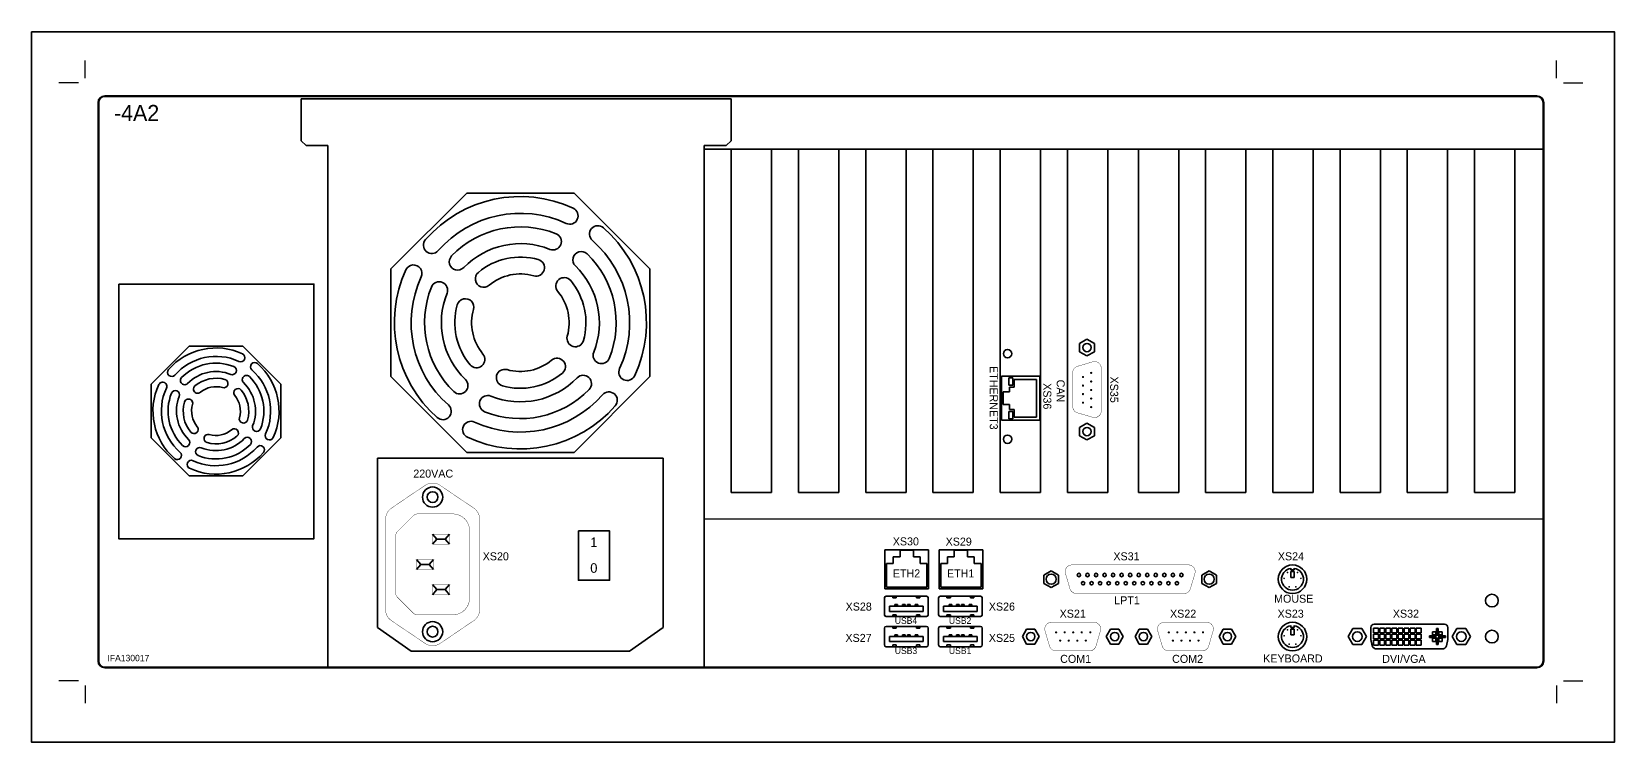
# Model space of a CAD drawing. Extents: x -2364 to 9601, y -871 to 1549.
# Drawn here: x 8441 to 8935.4, y -486 to -264.2 of the extents above; entities that cross this region are included whole.
import ezdxf

# ---------------------------------------------------------------- set-up
doc = ezdxf.new("R2010")
doc.units = 0
doc.layers.get('0').update_dxf_attribs({"linetype": 'CONTINUOUS'})
doc.layers.add('NRS', color=1, linetype='CONTINUOUS')

msp = doc.modelspace()

# ---------------------------------------------------------------- linework, layer by layer
at = {"color": 7, "lineweight": 35}
for p, q in [((8461.71646, -286.32009), (8461.71646, -460.67131)), ((8461.92652, -286.32009), (8461.92652, -460.67131)), ((8911.24854, -284.21947), (8463.81708, -284.21947)), ((8911.24854, -284.42953), (8463.81708, -284.42953)), ((8525.1252, -298.23746), (8525.1252, -285.13361)), ((8525.1252, -285.13361), (8659.51371, -285.13361)), ((8659.51371, -298.23746), (8659.51371, -285.13361)), ((8913.13909, -460.67131), (8913.13909, -286.32009)), ((8913.34916, -460.67131), (8913.34916, -286.32009)), ((8526.70323, -299.77282), (8525.1252, -298.23746)), ((8533.52093, -299.77282), (8526.70323, -299.77282)), ((8533.52093, -299.77282), (8533.52093, -462.56187)), ((8651.11799, -300.86332), (8651.11799, -299.77282)), ((8651.11799, -299.77282), (8657.93568, -299.77282)), ((8651.11799, -300.86332), (8913.13909, -300.86332)), ((8651.11799, -300.86332), (8651.11799, -407.9948)), ((8651.11799, -300.86332), (8651.11799, -407.9948)), ((8651.11799, -300.86332), (8651.11799, -462.56187)), ((8657.93568, -299.77282), (8659.51371, -298.23746)), ((8659.52046, -300.86332), (8659.52046, -407.9948)), ((8672.12416, -300.86332), (8672.12416, -407.9948)), ((8672.12416, -300.86332), (8672.12416, -407.9948)), ((8680.52663, -300.86332), (8680.52663, -407.9948)), ((8693.13033, -300.86332), (8693.13033, -407.9948)), ((8693.13033, -300.86332), (8693.13033, -407.9948)), ((8701.5328, -300.86332), (8701.5328, -407.9948)), ((8714.13651, -300.86332), (8714.13651, -407.9948)), ((8714.13651, -300.86332), (8714.13651, -407.9948)), ((8722.53897, -300.86332), (8722.53897, -407.9948)), ((8889.09105, -300.86332), (8729.74436, -300.86332)), ((8735.14268, -300.86332), (8735.14268, -407.9948)), ((8735.14268, -300.86332), (8735.14268, -407.9948)), ((8743.54515, -300.86332), (8743.54515, -407.9948)), ((8756.14885, -300.86332), (8756.14885, -407.9948)), ((8756.14885, -300.86332), (8756.14885, -407.9948)), ((8764.55132, -300.86332), (8764.55132, -407.9948)), ((8777.15502, -300.86332), (8777.15502, -407.9948)), ((8777.15502, -300.86332), (8777.15502, -407.9948)), ((8786.71019, -300.86332), (8786.71019, -407.9948)), ((8799.3139, -300.86332), (8799.3139, -407.9948)), ((8799.3139, -300.86332), (8799.3139, -407.9948)), ((8807.71637, -300.86332), (8807.71637, -407.9948)), ((8820.32007, -300.86332), (8820.32007, -407.9948)), ((8820.32007, -300.86332), (8820.32007, -407.9948)), ((8828.72254, -300.86332), (8828.72254, -407.9948)), ((8841.32624, -300.86332), (8841.32624, -407.9948)), ((8841.32624, -300.86332), (8841.32624, -407.9948)), ((8849.72871, -300.86332), (8849.72871, -407.9948)), ((8862.33241, -300.86332), (8862.33241, -407.9948)), ((8862.33241, -300.86332), (8862.33241, -407.9948)), ((8870.73488, -300.86332), (8870.73488, -407.9948)), ((8883.33858, -300.86332), (8883.33858, -407.9948)), ((8891.74105, -300.86332), (8891.74105, -407.9948)), ((8904.34476, -300.86332), (8904.34476, -407.9948)), ((8553.15919, -338.27522), (8576.87626, -314.55815)), ((8576.87626, -314.55815), (8610.41727, -314.55815)), ((8610.41727, -314.55815), (8634.13435, -338.27522)), ((8553.15919, -371.81623), (8553.15919, -338.27522)), ((8634.13435, -338.27522), (8634.13435, -371.81623)), ((8768.30251, -361.48344), (8770.66309, -360.172)), ((8770.66309, -360.172), (8773.02368, -361.48344)), ((8478.30772, -374.23345), (8490.16626, -362.37491)), ((8490.16626, -362.37491), (8506.93676, -362.37491)), ((8506.93676, -362.37491), (8518.7953, -374.23345)), ((8768.30251, -364.10632), (8768.30251, -361.48344)), ((8770.66309, -365.41775), (8768.30251, -364.10632)), ((8773.02368, -364.10632), (8770.66309, -365.41775)), ((8773.02368, -361.48344), (8773.02368, -364.10632)), ((8478.30772, -391.00395), (8478.30772, -374.23345)), ((8518.7953, -374.23345), (8518.7953, -391.00395)), ((8576.87626, -395.5333), (8553.15919, -371.81623)), ((8634.13435, -371.81623), (8610.41727, -395.5333)), ((8743.93826, -371.74816), (8743.93826, -385.49816)), ((8755.93826, -371.74816), (8743.93826, -371.74816)), ((8746.2354, -374.49816), (8746.2354, -372.24816)), ((8746.2354, -372.24816), (8747.4854, -372.24816)), ((8747.4854, -374.49816), (8746.2354, -374.49816)), ((8746.43826, -375.12316), (8747.93826, -375.12316)), ((8746.43826, -375.12316), (8746.43826, -376.62316)), ((8747.4854, -372.24816), (8747.4854, -374.49816)), ((8747.93826, -372.74816), (8747.93826, -375.12316)), ((8754.93826, -372.74816), (8747.93826, -372.74816)), ((8754.93826, -372.74816), (8754.93826, -384.49816)), ((8755.93826, -371.74816), (8755.93826, -385.49816)), ((8744.43826, -376.62316), (8744.43826, -380.62316)), ((8744.43826, -376.62316), (8746.43826, -376.62316)), ((8744.43826, -380.62316), (8746.43826, -380.62316)), ((8746.43826, -380.62316), (8746.43826, -382.12316)), ((8755.93826, -385.49816), (8743.93826, -385.49816)), ((8747.4854, -382.74816), (8746.2354, -382.74816)), ((8746.2354, -382.74816), (8746.2354, -384.99816)), ((8746.2354, -384.99816), (8747.4854, -384.99816)), ((8746.43826, -382.12316), (8747.93826, -382.12316)), ((8747.4854, -384.99816), (8747.4854, -382.74816)), ((8747.93826, -382.12316), (8747.93826, -384.49816)), ((8754.93826, -384.49816), (8747.93826, -384.49816)), ((8768.30251, -387.71219), (8770.66309, -386.40076)), ((8768.30251, -390.33507), (8768.30251, -387.71219)), ((8770.66309, -391.64651), (8768.30251, -390.33507)), ((8770.66309, -386.40076), (8773.02368, -387.71219)), ((8773.02368, -390.33507), (8770.66309, -391.64651)), ((8773.02368, -387.71219), (8773.02368, -390.33507)), ((8490.16626, -402.86249), (8478.30772, -391.00395)), ((8518.7953, -391.00395), (8506.93676, -402.86249)), ((8610.41727, -395.5333), (8576.87626, -395.5333)), ((8549.00865, -450.21497), (8549.00865, -397.32469)), ((8638.28488, -397.32469), (8549.00865, -397.32469)), ((8638.28488, -450.21497), (8638.28488, -397.32469)), ((8506.93676, -402.86249), (8490.16626, -402.86249)), ((8672.12416, -407.9948), (8659.52046, -407.9948)), ((8693.13033, -407.9948), (8680.52663, -407.9948)), ((8714.13651, -407.9948), (8701.5328, -407.9948)), ((8735.14268, -407.9948), (8722.53897, -407.9948)), ((8756.14885, -407.9948), (8743.54515, -407.9948)), ((8777.15502, -407.9948), (8764.55132, -407.9948)), ((8799.3139, -407.9948), (8786.71019, -407.9948)), ((8820.32007, -407.9948), (8807.71637, -407.9948)), ((8841.32624, -407.9948), (8828.72254, -407.9948)), ((8862.33241, -407.9948), (8849.72871, -407.9948)), ((8883.33858, -407.9948), (8870.73488, -407.9948)), ((8904.34476, -407.9948), (8891.74105, -407.9948)), ((8566.22828, -421.02921), (8567.52499, -422.60468)), ((8567.52499, -422.60468), (8566.22828, -424.18014)), ((8570.18311, -422.60468), (8567.52499, -422.60468)), ((8571.47982, -421.02921), (8570.18311, -422.60468)), ((8570.18311, -422.60468), (8571.47982, -424.18014)), ((8561.23931, -428.90653), (8562.53602, -430.48199)), ((8566.49085, -428.90653), (8565.19414, -430.48199)), ((8707.52838, -425.9311), (8707.52838, -438.12686)), ((8707.52838, -425.9311), (8721.18239, -425.9311)), ((8710.15415, -430.24955), (8710.15415, -428.14893)), ((8710.15415, -428.14893), (8712.25477, -428.14893)), ((8712.25477, -426.04831), (8716.456, -426.04831)), ((8712.25477, -428.14893), (8712.25477, -426.04831)), ((8716.456, -426.04831), (8716.456, -428.14893)), ((8716.456, -428.14893), (8718.55662, -428.14893)), ((8718.55662, -428.14893), (8718.55662, -430.24955)), ((8721.18239, -438.12686), (8721.18239, -425.9311)), ((8724.43796, -425.9311), (8724.43796, -438.12686)), ((8724.43796, -425.9311), (8738.09197, -425.9311)), ((8727.06373, -428.14893), (8729.16435, -428.14893)), ((8727.06373, -430.24955), (8727.06373, -428.14893)), ((8729.16435, -428.14893), (8729.16435, -426.04831)), ((8729.16435, -426.04831), (8733.36558, -426.04831)), ((8733.36558, -426.04831), (8733.36558, -428.14893)), ((8733.36558, -428.14893), (8735.4662, -428.14893)), ((8735.4662, -428.14893), (8735.4662, -430.24955)), ((8738.09197, -438.12686), (8738.09197, -425.9311)), ((8562.53602, -430.48199), (8561.23931, -432.05745)), ((8565.19414, -430.48199), (8562.53602, -430.48199)), ((8565.19414, -430.48199), (8566.49085, -432.05745)), ((8708.05354, -437.60171), (8708.05354, -430.24955)), ((8708.05354, -430.24955), (8710.15415, -430.24955)), ((8718.55662, -430.24955), (8720.65724, -430.24955)), ((8720.65724, -430.24955), (8720.65724, -437.60171)), ((8724.96312, -430.24955), (8727.06373, -430.24955)), ((8724.96312, -437.60171), (8724.96312, -430.24955)), ((8735.4662, -430.24955), (8737.56682, -430.24955)), ((8737.56682, -430.24955), (8737.56682, -437.60171)), ((8757.20691, -433.79555), (8759.4809, -432.48266)), ((8757.20691, -436.42132), (8757.20691, -433.79555)), ((8759.4809, -432.48266), (8761.75488, -433.79555)), ((8761.75488, -433.79555), (8761.75488, -436.42132)), ((8806.57142, -433.79555), (8808.8454, -432.48266)), ((8806.57142, -436.42132), (8806.57142, -433.79555)), ((8808.8454, -432.48266), (8811.11939, -433.79555)), ((8811.11939, -433.79555), (8811.11939, -436.42132)), ((8834.35061, -431.6987), (8834.35061, -432.22327)), ((8834.35061, -432.22327), (8835.39976, -432.22327)), ((8834.35061, -434.58386), (8834.35061, -432.74785)), ((8834.35061, -432.74785), (8835.39976, -432.74785)), ((8835.39976, -434.58386), (8834.35061, -434.58386)), ((8835.39976, -432.22327), (8835.39976, -431.6987)), ((8835.39976, -432.74785), (8835.39976, -434.58386)), ((8566.22828, -436.78384), (8567.52499, -438.35931)), ((8567.52499, -438.35931), (8566.22828, -439.93477)), ((8570.18311, -438.35931), (8567.52499, -438.35931)), ((8571.47982, -436.78384), (8570.18311, -438.35931)), ((8570.18311, -438.35931), (8571.47982, -439.93477)), ((8707.52838, -438.12686), (8721.18239, -438.12686)), ((8720.65724, -437.60171), (8708.05354, -437.60171)), ((8724.43796, -438.12686), (8738.09197, -438.12686)), ((8737.56682, -437.60171), (8724.96312, -437.60171)), ((8759.4809, -437.73421), (8757.20691, -436.42132)), ((8761.75488, -436.42132), (8759.4809, -437.73421)), ((8808.8454, -437.73421), (8806.57142, -436.42132)), ((8811.11939, -436.42132), (8808.8454, -437.73421)), ((8707.3933, -446.19122), (8707.3933, -440.93925)), ((8707.9185, -440.41406), (8720.52321, -440.41406)), ((8719.47282, -443.56524), (8708.96889, -443.56524)), ((8708.96889, -443.56524), (8708.96889, -445.14083)), ((8710.01928, -440.93925), (8710.01928, -440.41406)), ((8710.01928, -440.93925), (8711.06968, -440.93925)), ((8711.48983, -443.04004), (8710.64952, -443.04004)), ((8710.64952, -443.04004), (8710.64952, -443.56524)), ((8711.06968, -440.93925), (8711.06968, -440.41406)), ((8711.48983, -443.04004), (8711.48983, -443.56524)), ((8713.85322, -443.04004), (8713.0129, -443.04004)), ((8713.0129, -443.04004), (8713.0129, -443.56524)), ((8713.85322, -443.04004), (8713.85322, -443.56524)), ((8714.58849, -443.56524), (8714.58849, -443.04004)), ((8715.42881, -443.04004), (8714.58849, -443.04004)), ((8715.42881, -443.56524), (8715.42881, -443.04004)), ((8716.95188, -443.56524), (8716.95188, -443.04004)), ((8717.79219, -443.04004), (8716.95188, -443.04004)), ((8717.37203, -440.41406), (8717.37203, -440.93925)), ((8717.37203, -440.93925), (8718.42243, -440.93925)), ((8717.79219, -443.56524), (8717.79219, -443.04004)), ((8718.42243, -440.41406), (8718.42243, -440.93925)), ((8719.47282, -445.14083), (8719.47282, -443.56524)), ((8721.04841, -440.93925), (8721.04841, -446.19122)), ((8724.30288, -446.19122), (8724.30288, -440.93925)), ((8724.82808, -440.41406), (8737.43279, -440.41406)), ((8725.87847, -443.56524), (8725.87847, -445.14083)), ((8736.3824, -443.56524), (8725.87847, -443.56524)), ((8726.92886, -440.93925), (8726.92886, -440.41406)), ((8726.92886, -440.93925), (8727.97926, -440.93925)), ((8728.39941, -443.04004), (8727.5591, -443.04004)), ((8727.5591, -443.04004), (8727.5591, -443.56524)), ((8727.97926, -440.93925), (8727.97926, -440.41406)), ((8728.39941, -443.04004), (8728.39941, -443.56524)), ((8730.7628, -443.04004), (8729.92248, -443.04004)), ((8729.92248, -443.04004), (8729.92248, -443.56524)), ((8730.7628, -443.04004), (8730.7628, -443.56524)), ((8731.49807, -443.56524), (8731.49807, -443.04004)), ((8732.33839, -443.04004), (8731.49807, -443.04004)), ((8732.33839, -443.56524), (8732.33839, -443.04004)), ((8733.86146, -443.56524), (8733.86146, -443.04004)), ((8734.70177, -443.04004), (8733.86146, -443.04004)), ((8734.28161, -440.41406), (8734.28161, -440.93925)), ((8734.28161, -440.93925), (8735.33201, -440.93925)), ((8734.70177, -443.56524), (8734.70177, -443.04004)), ((8735.33201, -440.41406), (8735.33201, -440.93925)), ((8736.3824, -445.14083), (8736.3824, -443.56524)), ((8737.95799, -440.93925), (8737.95799, -446.19122)), ((8720.52321, -446.71642), (8707.9185, -446.71642)), ((8707.9185, -449.8676), (8720.52321, -449.8676)), ((8708.96889, -445.14083), (8719.47282, -445.14083)), ((8710.01928, -446.71642), (8710.01928, -446.19122)), ((8711.06968, -446.19122), (8710.01928, -446.19122)), ((8710.01928, -450.39279), (8710.01928, -449.8676)), ((8711.06968, -446.71642), (8711.06968, -446.19122)), ((8711.06968, -450.39279), (8711.06968, -449.8676)), ((8718.42243, -446.19122), (8717.37203, -446.19122)), ((8717.37203, -446.19122), (8717.37203, -446.71642)), ((8717.37203, -449.8676), (8717.37203, -450.39279)), ((8718.42243, -446.19122), (8718.42243, -446.71642)), ((8718.42243, -449.8676), (8718.42243, -450.39279)), ((8737.43279, -446.71642), (8724.82808, -446.71642)), ((8724.82808, -449.8676), (8737.43279, -449.8676)), ((8725.87847, -445.14083), (8736.3824, -445.14083)), ((8726.92886, -446.71642), (8726.92886, -446.19122)), ((8727.97926, -446.19122), (8726.92886, -446.19122)), ((8726.92886, -450.39279), (8726.92886, -449.8676)), ((8727.97926, -446.71642), (8727.97926, -446.19122)), ((8727.97926, -450.39279), (8727.97926, -449.8676)), ((8734.28161, -446.19122), (8734.28161, -446.71642)), ((8735.33201, -446.19122), (8734.28161, -446.19122)), ((8734.28161, -449.8676), (8734.28161, -450.39279)), ((8735.33201, -446.19122), (8735.33201, -446.71642)), ((8735.33201, -449.8676), (8735.33201, -450.39279)), ((8834.35061, -449.60904), (8834.35061, -450.13361)), ((8835.39976, -450.13361), (8835.39976, -449.60904)), ((8860.38102, -449.15878), (8882.38102, -449.15878)), ((8549.00865, -450.21497), (8559.51174, -457.52039)), ((8638.28488, -450.21497), (8627.7818, -457.52039)), ((8707.3933, -455.64476), (8707.3933, -450.39279)), ((8719.47282, -453.01878), (8708.96889, -453.01878)), ((8708.96889, -453.01878), (8708.96889, -454.59436)), ((8708.96889, -454.59436), (8719.47282, -454.59436)), ((8710.01928, -450.39279), (8711.06968, -450.39279)), ((8711.48983, -452.49358), (8710.64952, -452.49358)), ((8710.64952, -452.49358), (8710.64952, -453.01878)), ((8711.48983, -452.49358), (8711.48983, -453.01878)), ((8713.85322, -452.49358), (8713.0129, -452.49358)), ((8713.0129, -452.49358), (8713.0129, -453.01878)), ((8713.85322, -452.49358), (8713.85322, -453.01878)), ((8714.58849, -453.01878), (8714.58849, -452.49358)), ((8715.42881, -452.49358), (8714.58849, -452.49358)), ((8715.42881, -453.01878), (8715.42881, -452.49358)), ((8716.95188, -453.01878), (8716.95188, -452.49358)), ((8717.79219, -452.49358), (8716.95188, -452.49358)), ((8717.37203, -450.39279), (8718.42243, -450.39279)), ((8717.79219, -453.01878), (8717.79219, -452.49358)), ((8719.47282, -454.59436), (8719.47282, -453.01878)), ((8721.04841, -450.39279), (8721.04841, -455.64476)), ((8724.30288, -455.64476), (8724.30288, -450.39279)), ((8736.3824, -453.01878), (8725.87847, -453.01878)), ((8725.87847, -453.01878), (8725.87847, -454.59436)), ((8725.87847, -454.59436), (8736.3824, -454.59436)), ((8726.92886, -450.39279), (8727.97926, -450.39279)), ((8728.39941, -452.49358), (8727.5591, -452.49358)), ((8727.5591, -452.49358), (8727.5591, -453.01878)), ((8728.39941, -452.49358), (8728.39941, -453.01878)), ((8729.92248, -452.49358), (8729.92248, -453.01878)), ((8730.7628, -452.49358), (8729.92248, -452.49358)), ((8730.7628, -452.49358), (8730.7628, -453.01878)), ((8731.49807, -453.01878), (8731.49807, -452.49358)), ((8732.33839, -452.49358), (8731.49807, -452.49358)), ((8732.33839, -453.01878), (8732.33839, -452.49358)), ((8733.86146, -453.01878), (8733.86146, -452.49358)), ((8734.70177, -452.49358), (8733.86146, -452.49358)), ((8734.28161, -450.39279), (8735.33201, -450.39279)), ((8734.70177, -453.01878), (8734.70177, -452.49358)), ((8736.3824, -454.59436), (8736.3824, -453.01878)), ((8737.95799, -450.39279), (8737.95799, -455.64476)), ((8750.47721, -453.01878), (8751.78865, -450.65819)), ((8751.78865, -455.37936), (8750.47721, -453.01878)), ((8751.78865, -450.65819), (8754.41152, -450.65819)), ((8754.41152, -450.65819), (8755.72296, -453.01878)), ((8755.72296, -453.01878), (8754.41152, -455.37936)), ((8776.70596, -453.01878), (8778.0174, -450.65819)), ((8778.0174, -455.37936), (8776.70596, -453.01878)), ((8778.0174, -450.65819), (8780.64028, -450.65819)), ((8780.64028, -450.65819), (8781.95171, -453.01878)), ((8781.95171, -453.01878), (8780.64028, -455.37936)), ((8785.68451, -453.01878), (8786.99595, -450.65819)), ((8786.99595, -455.37936), (8785.68451, -453.01878)), ((8786.99595, -450.65819), (8789.61883, -450.65819)), ((8789.61883, -450.65819), (8790.93026, -453.01878)), ((8790.93026, -453.01878), (8789.61883, -455.37936)), ((8811.91327, -453.01878), (8813.2247, -450.65819)), ((8813.2247, -455.37936), (8811.91327, -453.01878)), ((8813.2247, -450.65819), (8815.84758, -450.65819)), ((8815.84758, -450.65819), (8817.15902, -453.01878)), ((8817.15902, -453.01878), (8815.84758, -455.37936)), ((8834.35061, -450.13361), (8835.39976, -450.13361)), ((8834.35061, -450.65819), (8835.39976, -450.65819)), ((8834.35061, -452.4942), (8834.35061, -450.65819)), ((8835.39976, -452.4942), (8834.35061, -452.4942)), ((8835.39976, -450.65819), (8835.39976, -452.4942)), ((8853.68765, -450.51878), (8852.24427, -453.01878)), ((8852.24427, -453.01878), (8853.68765, -455.51878)), ((8856.5744, -450.51878), (8853.68765, -450.51878)), ((8858.01778, -453.01878), (8856.5744, -450.51878)), ((8856.5744, -455.51878), (8858.01778, -453.01878)), ((8859.38102, -453.87878), (8859.38102, -450.15878)), ((8859.38102, -453.87878), (8859.78914, -455.85312)), ((8860.22102, -451.86378), (8860.22102, -450.36378)), ((8860.22102, -450.36378), (8861.72102, -450.36378)), ((8860.22102, -451.86378), (8861.72102, -451.86378)), ((8860.22102, -453.76878), (8860.22102, -452.26878)), ((8860.22102, -452.26878), (8861.72102, -452.26878)), ((8860.22102, -453.76878), (8861.72102, -453.76878)), ((8860.22102, -454.17378), (8860.22102, -455.67378)), ((8860.22102, -454.17378), (8861.72102, -454.17378)), ((8861.72102, -451.86378), (8861.72102, -450.36378)), ((8861.72102, -453.76878), (8861.72102, -452.26878)), ((8861.72102, -454.17378), (8861.72102, -455.67378)), ((8862.12602, -451.86378), (8862.12602, -450.36378)), ((8862.12602, -450.36378), (8863.62602, -450.36378)), ((8862.12602, -451.86378), (8863.62602, -451.86378)), ((8862.12602, -452.26878), (8863.62602, -452.26878)), ((8862.12602, -453.76878), (8862.12602, -452.26878)), ((8862.12602, -453.76878), (8863.62602, -453.76878)), ((8862.12602, -454.17378), (8863.62602, -454.17378)), ((8862.12602, -454.17378), (8862.12602, -455.67378)), ((8863.62602, -451.86378), (8863.62602, -450.36378)), ((8863.62602, -453.76878), (8863.62602, -452.26878)), ((8863.62602, -454.17378), (8863.62602, -455.67378)), ((8864.03102, -451.86378), (8864.03102, -450.36378)), ((8864.03102, -450.36378), (8865.53102, -450.36378)), ((8864.03102, -451.86378), (8865.53102, -451.86378)), ((8864.03102, -452.26878), (8865.53102, -452.26878)), ((8864.03102, -453.76878), (8864.03102, -452.26878)), ((8864.03102, -453.76878), (8865.53102, -453.76878)), ((8864.03102, -454.17378), (8865.53102, -454.17378)), ((8864.03102, -454.17378), (8864.03102, -455.67378)), ((8865.53102, -451.86378), (8865.53102, -450.36378)), ((8865.53102, -453.76878), (8865.53102, -452.26878)), ((8865.53102, -454.17378), (8865.53102, -455.67378)), ((8865.93602, -451.86378), (8865.93602, -450.36378)), ((8865.93602, -450.36378), (8867.43602, -450.36378)), ((8865.93602, -451.86378), (8867.43602, -451.86378)), ((8865.93602, -452.26878), (8867.43602, -452.26878)), ((8865.93602, -453.76878), (8865.93602, -452.26878)), ((8865.93602, -453.76878), (8867.43602, -453.76878)), ((8865.93602, -454.17378), (8867.43602, -454.17378)), ((8865.93602, -454.17378), (8865.93602, -455.67378)), ((8867.43602, -451.86378), (8867.43602, -450.36378)), ((8867.43602, -453.76878), (8867.43602, -452.26878)), ((8867.43602, -454.17378), (8867.43602, -455.67378)), ((8867.84102, -451.86378), (8867.84102, -450.36378)), ((8867.84102, -450.36378), (8869.34102, -450.36378)), ((8867.84102, -451.86378), (8869.34102, -451.86378)), ((8867.84102, -452.26878), (8869.34102, -452.26878)), ((8867.84102, -453.76878), (8867.84102, -452.26878)), ((8867.84102, -453.76878), (8869.34102, -453.76878)), ((8867.84102, -454.17378), (8869.34102, -454.17378)), ((8867.84102, -454.17378), (8867.84102, -455.67378)), ((8869.34102, -451.86378), (8869.34102, -450.36378)), ((8869.34102, -453.76878), (8869.34102, -452.26878)), ((8869.34102, -454.17378), (8869.34102, -455.67378)), ((8869.74602, -451.86378), (8869.74602, -450.36378)), ((8869.74602, -450.36378), (8871.24602, -450.36378)), ((8869.74602, -451.86378), (8871.24602, -451.86378)), ((8869.74602, -452.26878), (8871.24602, -452.26878)), ((8869.74602, -453.76878), (8869.74602, -452.26878)), ((8869.74602, -453.76878), (8871.24602, -453.76878)), ((8869.74602, -454.17378), (8871.24602, -454.17378)), ((8869.74602, -454.17378), (8869.74602, -455.67378)), ((8871.24602, -451.86378), (8871.24602, -450.36378)), ((8871.24602, -453.76878), (8871.24602, -452.26878)), ((8871.24602, -454.17378), (8871.24602, -455.67378)), ((8871.65102, -451.86378), (8871.65102, -450.36378)), ((8871.65102, -450.36378), (8873.15102, -450.36378)), ((8871.65102, -451.86378), (8873.15102, -451.86378)), ((8871.65102, -452.26878), (8873.15102, -452.26878)), ((8871.65102, -453.76878), (8871.65102, -452.26878)), ((8871.65102, -453.76878), (8873.15102, -453.76878)), ((8871.65102, -454.17378), (8873.15102, -454.17378)), ((8871.65102, -454.17378), (8871.65102, -455.67378)), ((8873.15102, -451.86378), (8873.15102, -450.36378)), ((8873.15102, -453.76878), (8873.15102, -452.26878)), ((8873.15102, -454.17378), (8873.15102, -455.67378)), ((8873.55602, -451.86378), (8873.55602, -450.36378)), ((8873.55602, -450.36378), (8875.05602, -450.36378)), ((8873.55602, -451.86378), (8875.05602, -451.86378)), ((8873.55602, -452.26878), (8875.05602, -452.26878)), ((8873.55602, -453.76878), (8873.55602, -452.26878)), ((8873.55602, -453.76878), (8875.05602, -453.76878)), ((8873.55602, -454.17378), (8875.05602, -454.17378)), ((8873.55602, -454.17378), (8873.55602, -455.67378)), ((8875.05602, -451.86378), (8875.05602, -450.36378)), ((8875.05602, -453.76878), (8875.05602, -452.26878)), ((8875.05602, -454.17378), (8875.05602, -455.67378)), ((8877.63102, -452.76878), (8879.88102, -452.76878)), ((8877.63102, -453.26878), (8877.63102, -452.76878)), ((8877.63102, -453.26878), (8879.88102, -453.26878)), ((8878.63102, -452.51878), (8878.63102, -451.51878)), ((8878.63102, -451.51878), (8879.63102, -451.51878)), ((8878.63102, -452.51878), (8879.63102, -452.51878)), ((8878.63102, -453.51878), (8879.63102, -453.51878)), ((8878.63102, -453.51878), (8878.63102, -454.51878)), ((8878.63102, -454.51878), (8879.63102, -454.51878)), ((8879.63102, -452.51878), (8879.63102, -451.51878)), ((8879.63102, -453.51878), (8879.63102, -454.51878)), ((8879.88102, -452.76878), (8879.88102, -450.51878)), ((8879.88102, -450.51878), (8880.38102, -450.51878)), ((8879.88102, -455.51878), (8879.88102, -453.26878)), ((8880.38102, -452.76878), (8880.38102, -450.51878)), ((8880.38102, -452.76878), (8882.63102, -452.76878)), ((8880.38102, -453.26878), (8882.63102, -453.26878)), ((8880.38102, -455.51878), (8880.38102, -453.26878)), ((8880.63102, -452.51878), (8880.63102, -451.51878)), ((8880.63102, -451.51878), (8881.63102, -451.51878)), ((8880.63102, -452.51878), (8881.63102, -452.51878)), ((8880.63102, -453.51878), (8880.63102, -454.51878)), ((8880.63102, -453.51878), (8881.63102, -453.51878)), ((8880.63102, -454.51878), (8881.63102, -454.51878)), ((8881.63102, -452.51878), (8881.63102, -451.51878)), ((8881.63102, -453.51878), (8881.63102, -454.51878)), ((8882.63102, -453.26878), (8882.63102, -452.76878)), ((8883.38102, -453.87878), (8882.97291, -455.85312)), ((8883.38102, -453.87878), (8883.38102, -450.15878)), ((8884.74427, -453.01878), (8886.18765, -450.51878)), ((8886.18765, -455.51878), (8884.74427, -453.01878)), ((8886.18765, -450.51878), (8889.0744, -450.51878)), ((8889.0744, -450.51878), (8890.51778, -453.01878)), ((8890.51778, -453.01878), (8889.0744, -455.51878)), ((8559.51174, -457.52039), (8627.7818, -457.52039)), ((8720.52321, -456.16995), (8707.9185, -456.16995)), ((8710.01928, -456.16995), (8710.01928, -455.64476)), ((8711.06968, -455.64476), (8710.01928, -455.64476)), ((8711.06968, -456.16995), (8711.06968, -455.64476)), ((8718.42243, -455.64476), (8717.37203, -455.64476)), ((8717.37203, -455.64476), (8717.37203, -456.16995)), ((8718.42243, -455.64476), (8718.42243, -456.16995)), ((8737.43279, -456.16995), (8724.82808, -456.16995)), ((8726.92886, -456.16995), (8726.92886, -455.64476)), ((8727.97926, -455.64476), (8726.92886, -455.64476)), ((8727.97926, -456.16995), (8727.97926, -455.64476)), ((8735.33201, -455.64476), (8734.28161, -455.64476)), ((8734.28161, -455.64476), (8734.28161, -456.16995)), ((8735.33201, -455.64476), (8735.33201, -456.16995)), ((8754.41152, -455.37936), (8751.78865, -455.37936)), ((8780.64028, -455.37936), (8778.0174, -455.37936)), ((8789.61883, -455.37936), (8786.99595, -455.37936)), ((8815.84758, -455.37936), (8813.2247, -455.37936)), ((8853.68765, -455.51878), (8856.5744, -455.51878)), ((8860.22102, -455.67378), (8861.72102, -455.67378)), ((8861.21216, -456.87878), (8881.54989, -456.87878)), ((8862.12602, -455.67378), (8863.62602, -455.67378)), ((8864.03102, -455.67378), (8865.53102, -455.67378)), ((8865.93602, -455.67378), (8867.43602, -455.67378)), ((8867.84102, -455.67378), (8869.34102, -455.67378)), ((8869.74602, -455.67378), (8871.24602, -455.67378)), ((8871.65102, -455.67378), (8873.15102, -455.67378)), ((8873.55602, -455.67378), (8875.05602, -455.67378)), ((8879.88102, -455.51878), (8880.38102, -455.51878)), ((8889.0744, -455.51878), (8886.18765, -455.51878)), ((8463.81708, -462.56187), (8911.24854, -462.56187)), ((8463.81708, -462.77193), (8911.24854, -462.77193))]:
    msp.add_line(p, q, dxfattribs=at)
at = {"color": 7}
msp.add_line((8913.13909, -416.39727), (8651.11799, -416.39727), dxfattribs=at)
at = {"color": 7, "lineweight": 35}
for points in [[(8468.16571, -342.97959), (8529.15258, -342.97959), (8529.15258, -422.45539), (8468.16571, -422.45539)], [(8611.78325, -420.01756), (8621.50688, -420.01756), (8621.50688, -435.43183), (8611.78325, -435.43183)]]:
    msp.add_lwpolyline(points, close=True, dxfattribs=at)
for points, const_width in [([(8775.12198, -369.27123), (8775.12198, -382.54728, -0.500705616), (8772.43161, -384.56032), (8767.71044, -383.17174, -0.332706414), (8766.20421, -381.1587), (8766.20421, -370.65981, -0.332706414), (8767.71044, -368.64677), (8772.43161, -367.25819, -0.500705616)], 0.10492), ([(8771.80219, -370.71733, 1), (8772.14456, -370.71733, 1)], 0.34237), ([(8769.23841, -371.99549, 1), (8769.58078, -371.99549, 1)], 0.34237), ([(8769.23841, -374.66327, 1), (8769.58078, -374.66327, 1)], 0.34237), ([(8771.80219, -373.38511, 1), (8772.14456, -373.38511, 1)], 0.34237), ([(8771.80219, -376.0529, 1), (8772.14456, -376.0529, 1)], 0.34237), ([(8769.23841, -377.33106, 1), (8769.58078, -377.33106, 1)], 0.34237), ([(8769.23841, -379.99884, 1), (8769.58078, -379.99884, 1)], 0.34237), ([(8771.80219, -378.72068, 1), (8772.14456, -378.72068, 1)], 0.34237), ([(8771.80219, -381.38846, 1), (8772.14456, -381.38846, 1)], 0.34237), ([(8580.9326, -416.39784), (8580.9326, -444.56614, -0.248970266), (8579.08535, -448.04595), (8568.58227, -455.15098, -0.306467457), (8563.87428, -455.15098), (8553.3712, -448.04595, -0.248970266), (8551.52396, -444.56614), (8551.52396, -416.39784, -0.248970266), (8553.3712, -412.91803), (8563.87428, -405.813, -0.306467457), (8568.58227, -405.813), (8579.08535, -412.91803, -0.248970266)], 0.10503), ([(8577.78167, -419.97891), (8577.78167, -440.98508, -0.414213562), (8572.53013, -446.23662), (8561.59199, -446.23662, -0.198912367), (8560.10663, -445.62136), (8555.29014, -440.80487, -0.198912367), (8554.67488, -439.31951), (8554.67488, -421.64447, -0.198912367), (8555.29014, -420.15911), (8560.10663, -415.34262, -0.198912367), (8561.59199, -414.72736), (8572.53013, -414.72736, -0.414213562)], 0.10503), ([(8765.9644, -430.64462), (8802.3619, -430.64462, -0.500705616), (8804.37716, -433.33796), (8802.98705, -438.06435, -0.332706414), (8800.97179, -439.57225), (8767.35451, -439.57225, -0.332706414), (8765.33925, -438.06435), (8763.94914, -433.33796, -0.500705616)], 0.10503), ([(8832.12117, -434.84615, 1), (8832.38346, -434.84615, 1)], 0.26229), ([(8833.17032, -433.01014, 1), (8833.43261, -433.01014, 1)], 0.26229), ([(8836.31777, -433.01014, 1), (8836.58006, -433.01014, 1)], 0.26229), ([(8837.36692, -434.84615, 1), (8837.62921, -434.84615, 1)], 0.26229), ([(8833.69489, -437.46902, 1), (8833.95718, -437.46902, 1)], 0.26229), ([(8835.79319, -437.46902, 1), (8836.05548, -437.46902, 1)], 0.26229), ([(8759.57643, -448.55989), (8772.85249, -448.55989, -0.500705616), (8774.86553, -451.25026), (8773.47695, -455.97143, -0.332706414), (8771.46391, -457.47766), (8760.96501, -457.47766, -0.332706414), (8758.95198, -455.97143), (8757.5634, -451.25026, -0.500705616)], 0.10492), ([(8794.78374, -448.55989), (8808.05979, -448.55989, -0.500705616), (8810.07283, -451.25026), (8808.68425, -455.97143, -0.332706414), (8806.67121, -457.47766), (8796.17232, -457.47766, -0.332706414), (8794.15928, -455.97143), (8792.7707, -451.25026, -0.500705616)], 0.10492), ([(8761.02253, -451.87968, 1), (8761.02253, -451.53731, 1)], 0.34237), ([(8762.30069, -454.44346, 1), (8762.30069, -454.10109, 1)], 0.34237), ([(8763.69032, -451.87968, 1), (8763.69032, -451.53731, 1)], 0.34237), ([(8764.96848, -454.44346, 1), (8764.96848, -454.10109, 1)], 0.34237), ([(8766.3581, -451.87968, 1), (8766.3581, -451.53731, 1)], 0.34237), ([(8767.63626, -454.44346, 1), (8767.63626, -454.10109, 1)], 0.34237), ([(8769.02589, -451.87968, 1), (8769.02589, -451.53731, 1)], 0.34237), ([(8770.30405, -454.44346, 1), (8770.30405, -454.10109, 1)], 0.34237), ([(8771.69367, -451.87968, 1), (8771.69367, -451.53731, 1)], 0.34237), ([(8796.22984, -451.87968, 1), (8796.22984, -451.53731, 1)], 0.34237), ([(8797.508, -454.44346, 1), (8797.508, -454.10109, 1)], 0.34237), ([(8798.89762, -451.87968, 1), (8798.89762, -451.53731, 1)], 0.34237), ([(8800.17578, -454.44346, 1), (8800.17578, -454.10109, 1)], 0.34237), ([(8801.56541, -451.87968, 1), (8801.56541, -451.53731, 1)], 0.34237), ([(8802.84357, -454.44346, 1), (8802.84357, -454.10109, 1)], 0.34237), ([(8804.23319, -451.87968, 1), (8804.23319, -451.53731, 1)], 0.34237), ([(8805.51135, -454.44346, 1), (8805.51135, -454.10109, 1)], 0.34237), ([(8806.90097, -451.87968, 1), (8806.90097, -451.53731, 1)], 0.34237), ([(8832.12117, -452.75649, 1), (8832.38346, -452.75649, 1)], 0.26229), ([(8833.17032, -450.92047, 1), (8833.43261, -450.92047, 1)], 0.26229), ([(8836.31777, -450.92047, 1), (8836.58006, -450.92047, 1)], 0.26229), ([(8837.36692, -452.75649, 1), (8837.62921, -452.75649, 1)], 0.26229), ([(8833.69489, -455.37936, 1), (8833.95718, -455.37936, 1)], 0.26229), ([(8835.79319, -455.37936, 1), (8836.05548, -455.37936, 1)], 0.26229)]:
    msp.add_lwpolyline(points, format="xyb", close=True, dxfattribs=dict(at, const_width=const_width))
at = {"color": 7, "lineweight": 35, "const_width": 0.10503}
for points in [[(8571.47982, -421.02921), (8571.47982, -424.18014), (8566.22828, -424.18014), (8566.22828, -421.02921)], [(8566.49085, -428.90653), (8566.49085, -432.05745), (8561.23931, -432.05745), (8561.23931, -428.90653)], [(8571.47982, -436.78384), (8571.47982, -439.93477), (8566.22828, -439.93477), (8566.22828, -436.78384)]]:
    msp.add_lwpolyline(points, close=True, dxfattribs=at)
at = {"color": 7, "lineweight": 35, "const_width": 0.1}
msp.add_lwpolyline([(8860.38102, -449.15878), (8882.38102, -449.15878, -0.414213562), (8883.38102, -450.15878), (8883.38102, -453.87878), (8882.97291, -455.85312, -0.389264752), (8881.54989, -456.87878), (8861.21216, -456.87878, -0.322822806), (8859.78914, -455.85312), (8859.38102, -453.87878), (8859.38102, -450.15878, -0.414213562), (8860.38102, -449.15878, -1)], format="xyb", dxfattribs=at)
at = {"color": 7, "lineweight": 35}
for centre, radius in [((8745.85483, -364.71451), 1.31144), ((8770.66309, -362.79488), 1.31144), ((8745.85483, -391.41627), 1.31144), ((8770.66309, -389.02363), 1.31144), ((8566.22828, -409.47582), 3.15093), ((8566.22828, -409.47582), 1.68001), ((8759.4809, -435.10844), 1.57546), ((8768.15645, -433.79555), 0.52515), ((8770.82423, -433.79555), 0.52515), ((8773.49201, -433.79555), 0.52515), ((8776.1598, -433.79555), 0.52515), ((8778.82758, -433.79555), 0.52515), ((8781.49537, -433.79555), 0.52515), ((8784.16315, -433.79555), 0.52515), ((8786.83093, -433.79555), 0.52515), ((8786.83093, -433.79555), 0.52515), ((8789.49872, -433.79555), 0.52515), ((8789.49872, -433.79555), 0.52515), ((8792.1665, -433.79555), 0.52515), ((8792.1665, -433.79555), 0.52515), ((8794.83429, -433.79555), 0.52515), ((8794.83429, -433.79555), 0.52515), ((8797.50207, -433.79555), 0.52515), ((8797.50207, -433.79555), 0.52515), ((8800.16985, -433.79555), 0.52515), ((8800.16985, -433.79555), 0.52515), ((8808.8454, -435.10844), 1.57546), ((8834.87519, -435.10844), 4.45889), ((8769.43461, -436.35933), 0.52515), ((8772.10239, -436.35933), 0.52515), ((8774.77017, -436.35933), 0.52515), ((8777.43796, -436.35933), 0.52515), ((8780.10574, -436.35933), 0.52515), ((8782.77353, -436.35933), 0.52515), ((8785.44131, -436.35933), 0.52515), ((8788.10909, -436.35933), 0.52515), ((8790.77688, -436.35933), 0.52515), ((8793.44466, -436.35933), 0.52515), ((8796.11244, -436.35933), 0.52515), ((8798.78023, -436.35933), 0.52515), ((8897.15754, -441.77954), 2), ((8566.22828, -451.48816), 3.15093), ((8566.22828, -451.48816), 1.68049), ((8834.87519, -453.01878), 4.45889), ((8753.10008, -453.01878), 1.31144), ((8779.32884, -453.01878), 1.31144), ((8788.30739, -453.01878), 1.31144), ((8814.53614, -453.01878), 1.31144), ((8855.13102, -453.01878), 1.5), ((8887.63102, -453.01878), 1.5), ((8897.15754, -453.01878), 2)]:
    msp.add_circle(centre, radius, dxfattribs=at)
for centre, radius, start, end in [((8463.81708, -286.32009), 2.10062, 90, 180), ((8463.81708, -286.32009), 1.89056, 90, 180), ((8911.24854, -286.32009), 2.10062, 0, 90), ((8911.24854, -286.32009), 1.89056, 0, 90), ((8593.64677, -355.04573), 39.38657, 65.2176612, 138.7803414), ((8593.64677, -355.04573), 34.13503, 65.2176612, 138.7803414), ((8609.05588, -321.67035), 2.62577, 245.2176612, 65.2176612), ((8593.64677, -355.04573), 29.93379, 68.107385, 135.8262546), ((8617.86823, -327.39293), 2.62577, 48.7844407, 228.7844407), ((8593.64677, -355.04573), 39.38657, 335.2217606, 48.7844407), ((8565.9957, -330.82228), 2.62577, 138.7803414, 318.7803414), ((8593.64677, -355.04573), 24.68225, 68.107385, 135.8262546), ((8603.82906, -329.70704), 2.62577, 248.107385, 68.107385), ((8593.64677, -355.04573), 34.13503, 335.2217606, 48.7844407), ((8574.06063, -336.0165), 2.62577, 135.8262546, 315.8262546), ((8593.64677, -355.04573), 20.48102, 74.1165867, 129.8437572), ((8598.53341, -337.87218), 2.62577, 254.1165867, 74.1165867), ((8612.65258, -335.43687), 2.62577, 45.894717, 225.894717), ((8593.64677, -355.04573), 29.93379, 338.1758474, 45.894717), ((8593.64677, -355.04573), 39.38657, 155.2217606, 228.7844407), ((8560.27029, -339.63901), 2.62577, 335.2217606, 155.2217606), ((8593.64677, -355.04573), 34.13503, 155.2217606, 228.7844407), ((8582.20698, -341.33657), 2.62577, 129.8437572, 309.8437572), ((8593.64677, -355.04573), 15.22947, 74.1165867, 129.8437572), ((8607.34759, -343.59595), 2.62577, 39.8855153, 219.8855153), ((8593.64677, -355.04573), 24.68225, 338.1758474, 45.894717), ((8593.64677, -355.04573), 29.93379, 158.1758474, 225.894717), ((8568.29593, -344.89372), 2.62577, 338.1758474, 158.1758474), ((8593.64677, -355.04573), 24.68225, 158.1758474, 225.894717), ((8593.64677, -355.04573), 15.22947, 344.1583447, 39.8855153), ((8593.64677, -355.04573), 20.48102, 344.1583447, 39.8855153), ((8593.64677, -355.04573), 20.48102, 164.1583447, 219.8855153), ((8576.46967, -350.1716), 2.62577, 344.1583447, 164.1583447), ((8593.64677, -355.04573), 15.22947, 164.1583447, 219.8855153), ((8610.82387, -359.91985), 2.62577, 164.1583447, 344.1583447), ((8498.55151, -382.6187), 19.69329, 65.2176612, 138.7803414), ((8498.55151, -382.6187), 17.06751, 65.2176612, 138.7803414), ((8506.25606, -365.93101), 1.31289, 245.2176612, 65.2176612), ((8579.94595, -366.4955), 2.62577, 219.8855153, 39.8855153), ((8618.9976, -365.19773), 2.62577, 158.1758474, 338.1758474), ((8484.72598, -370.50698), 1.31289, 138.7803414, 318.7803414), ((8498.55151, -382.6187), 14.9669, 68.107385, 135.8262546), ((8498.55151, -382.6187), 12.34113, 68.107385, 135.8262546), ((8503.64266, -369.94936), 1.31289, 248.107385, 68.107385), ((8510.66224, -368.7923), 1.31289, 48.7844407, 228.7844407), ((8498.55151, -382.6187), 17.06751, 335.2217606, 48.7844407), ((8498.55151, -382.6187), 19.69329, 335.2217606, 48.7844407), ((8588.76013, -372.21927), 2.62577, 74.1165867, 254.1165867), ((8593.64677, -355.04573), 20.48102, 254.1165867, 309.8437572), ((8593.64677, -355.04573), 15.22947, 254.1165867, 309.8437572), ((8605.08656, -368.75488), 2.62577, 309.8437572, 129.8437572), ((8627.02325, -370.45244), 2.62577, 155.2217606, 335.2217606), ((8498.55151, -382.6187), 19.69329, 155.2217606, 228.7844407), ((8481.86327, -374.91534), 1.31289, 335.2217606, 155.2217606), ((8498.55151, -382.6187), 17.06751, 155.2217606, 228.7844407), ((8488.75844, -373.10409), 1.31289, 135.8262546, 315.8262546), ((8492.83162, -375.76412), 1.31289, 129.8437572, 309.8437572), ((8498.55151, -382.6187), 10.24051, 74.1165867, 129.8437572), ((8498.55151, -382.6187), 7.61474, 74.1165867, 129.8437572), ((8500.99483, -374.03193), 1.31289, 254.1165867, 74.1165867), ((8505.40192, -376.89381), 1.31289, 39.8855153, 219.8855153), ((8508.05442, -372.81427), 1.31289, 45.894717, 225.894717), ((8498.55151, -382.6187), 12.34113, 338.1758474, 45.894717), ((8498.55151, -382.6187), 14.9669, 338.1758474, 45.894717), ((8574.64096, -374.65458), 2.62577, 225.894717, 45.894717), ((8593.64677, -355.04573), 24.68225, 248.107385, 315.8262546), ((8613.2329, -374.07495), 2.62577, 315.8262546, 135.8262546), ((8498.55151, -382.6187), 14.9669, 158.1758474, 225.894717), ((8485.87609, -377.5427), 1.31289, 338.1758474, 158.1758474), ((8498.55151, -382.6187), 12.34113, 158.1758474, 225.894717), ((8498.55151, -382.6187), 10.24051, 164.1583447, 219.8855153), ((8489.96296, -380.18164), 1.31289, 344.1583447, 164.1583447), ((8498.55151, -382.6187), 7.61474, 164.1583447, 219.8855153), ((8498.55151, -382.6187), 7.61474, 344.1583447, 39.8855153), ((8498.55151, -382.6187), 10.24051, 344.1583447, 39.8855153), ((8569.42531, -382.69852), 2.62577, 228.7844407, 48.7844407), ((8593.64677, -355.04573), 34.13503, 245.2176612, 318.7803414), ((8583.46447, -380.38441), 2.62577, 68.107385, 248.107385), ((8593.64677, -355.04573), 29.93379, 248.107385, 315.8262546), ((8621.29783, -379.26917), 2.62577, 318.7803414, 138.7803414), ((8507.14006, -385.05576), 1.31289, 164.1583447, 344.1583447), ((8593.64677, -355.04573), 39.38657, 245.2176612, 318.7803414), ((8491.7011, -388.34359), 1.31289, 219.8855153, 39.8855153), ((8496.10819, -391.20547), 1.31289, 74.1165867, 254.1165867), ((8498.55151, -382.6187), 10.24051, 254.1165867, 309.8437572), ((8498.55151, -382.6187), 7.61474, 254.1165867, 309.8437572), ((8504.2714, -389.47328), 1.31289, 309.8437572, 129.8437572), ((8511.22693, -387.69471), 1.31289, 158.1758474, 338.1758474), ((8515.23975, -390.32206), 1.31289, 155.2217606, 335.2217606), ((8578.23766, -388.4211), 2.62577, 65.2176612, 245.2176612), ((8486.44078, -396.4451), 1.31289, 228.7844407, 48.7844407), ((8489.0486, -392.42313), 1.31289, 225.894717, 45.894717), ((8498.55151, -382.6187), 17.06751, 245.2176612, 318.7803414), ((8493.46036, -395.28805), 1.31289, 68.107385, 248.107385), ((8498.55151, -382.6187), 14.9669, 248.107385, 315.8262546), ((8498.55151, -382.6187), 12.34113, 248.107385, 315.8262546), ((8508.34458, -392.13332), 1.31289, 315.8262546, 135.8262546), ((8512.37704, -394.73042), 1.31289, 318.7803414, 138.7803414), ((8490.84696, -399.30639), 1.31289, 65.2176612, 245.2176612), ((8498.55151, -382.6187), 19.69329, 245.2176612, 318.7803414), ((8834.87519, -435.10844), 3.40974, 98.7461623, 81.2538377), ((8707.9185, -440.93925), 0.5252, 90, 180), ((8720.52321, -440.93925), 0.5252, 0, 90), ((8724.82808, -440.93925), 0.5252, 90, 180), ((8737.43279, -440.93925), 0.5252, 0, 90), ((8707.9185, -446.19122), 0.5252, 180, 270), ((8707.9185, -450.39279), 0.5252, 90, 180), ((8720.52321, -446.19122), 0.5252, 270, 0), ((8720.52321, -450.39279), 0.5252, 0, 90), ((8724.82808, -446.19122), 0.5252, 180, 270), ((8724.82808, -450.39279), 0.5252, 90, 180), ((8737.43279, -446.19122), 0.5252, 270, 0), ((8737.43279, -450.39279), 0.5252, 0, 90), ((8834.87519, -453.01878), 3.40974, 98.7461623, 81.2538377), ((8860.38102, -450.15878), 1, 90, 180), ((8882.38102, -450.15878), 1, 0, 90), ((8707.9185, -455.64476), 0.5252, 180, 270), ((8720.52321, -455.64476), 0.5252, 270, 0), ((8724.82808, -455.64476), 0.5252, 180, 270), ((8737.43279, -455.64476), 0.5252, 270, 0), ((8861.21216, -455.37878), 1.5, 198.4349488, 270), ((8881.54989, -455.37878), 1.5, 270, 341.5650512), ((8463.81708, -460.67131), 2.10062, 180, 270), ((8463.81708, -460.67131), 1.89056, 180, 270), ((8911.24854, -460.67131), 2.10062, 270, 0), ((8911.24854, -460.67131), 1.89056, 270, 0)]:
    msp.add_arc(centre, radius, start, end, dxfattribs=at)
at = {"layer": 'NRS', "color": 7}
for p, q in [((8457.6738, -278.6851), (8457.6738, -273.16798)), ((8917.39181, -278.6851), (8917.39181, -273.16798)), ((8455.5451, -280.19671), (8449.45457, -280.19671)), ((8919.52052, -280.19671), (8925.61105, -280.19671)), ((8455.5451, -466.79468), (8449.45457, -466.79468)), ((8457.6738, -468.3063), (8457.6738, -473.82342)), ((8917.39181, -468.3063), (8917.39181, -473.82342)), ((8919.52052, -466.79468), (8925.61105, -466.79468))]:
    msp.add_line(p, q, dxfattribs=at)
at = {"layer": 'NRS', "color": 7, "lineweight": 35}
msp.add_lwpolyline([(8440.96058, -264.19903), (8935.42367, -264.19903), (8935.42367, -486.02267), (8440.96058, -486.02267)], close=True, dxfattribs=at)

# ---------------------------------------------------------------- texts
at = {"color": 7, "lineweight": 35}
for s, height, p in [('-4A2', 5, (8466.69053, -292.06567)), ('1', 3, (8615.48246, -425.08527)), ('0', 3, (8615.48246, -433.10913)), ('IFA130017', 2, (8464.64881, -460.71597))]:
    msp.add_text(s, height=height, dxfattribs=at).set_placement(p)
at = {"layer": 'NRS', "color": 7, "lineweight": 25}
for s, p in [('ETHERNET3', (8740.30302, -368.54681)), ('XS36', (8757.0239, -373.91592)), ('CAN', (8761.19507, -372.81569)), ('XS35', (8777.91595, -371.85478))]:
    msp.add_text(s, height=2.5, rotation=270, dxfattribs=at).set_placement(p)
for s, height, p in [('220VAC', 2.5, (8560.19057, -403.3911)), ('XS30', 2.5, (8709.98629, -424.5567)), ('XS29', 2.5, (8726.50111, -424.62244)), ('XS20', 2.5, (8581.87392, -429.20701)), ('XS31', 2.5, (8778.91318, -429.20701)), ('XS24', 2.5, (8830.29402, -429.20701)), ('ETH2', 2.5, (8710.00982, -434.54509)), ('ETH1', 2.5, (8726.9194, -434.54509)), ('MOUSE', 2.5, (8829.126, -442.44592)), ('XS28', 2.5, (8695.25307, -444.89995)), ('XS26', 2.5, (8739.99314, -444.89995)), ('XS21', 2.5, (8762.12682, -447.11735)), ('LPT1', 2.5, (8779.16926, -442.95087)), ('XS22', 2.5, (8796.6142, -447.11735)), ('XS23', 2.5, (8830.20303, -447.11735)), ('XS32', 2.5, (8866.21649, -447.11735)), ('USB4', 2, (8710.61993, -449.04425)), ('USB2', 2, (8727.52951, -449.04425)), ('XS27', 2.5, (8695.20859, -454.68)), ('XS25', 2.5, (8740.0028, -454.68)), ('USB3', 2, (8710.6238, -458.43927)), ('USB1', 2, (8727.53338, -458.43927)), ('COM1', 2.5, (8762.29996, -461.22165)), ('COM2', 2.5, (8797.266, -461.22165)), ('KEYBOARD', 2.5, (8825.72065, -461.09803)), ('DVI/VGA', 2.5, (8862.90349, -461.22165))]:
    msp.add_text(s, height=height, dxfattribs=at).set_placement(p)

doc.saveas('drawing.dxf')
